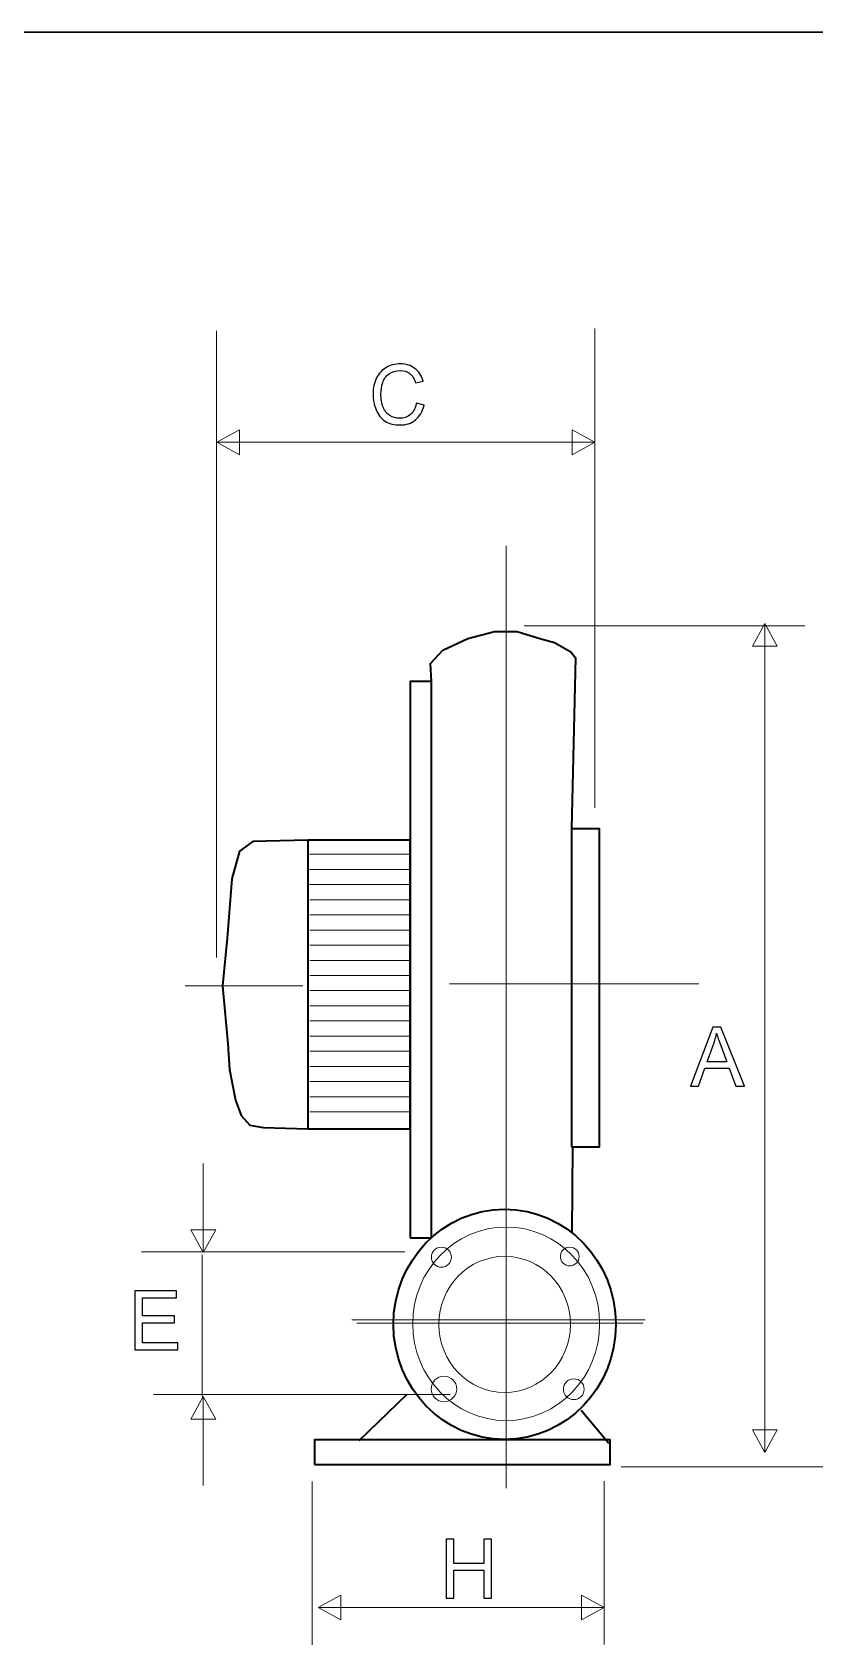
# Model space of a CAD drawing. Header units: inches. Extents: x 3020 to 5920, y 3172 to 5272.
# Drawn here: x 3505 to 3799, y 4665 to 5272 of the extents above; entities that cross this region are included whole.
import ezdxf
from ezdxf.lldxf.tags import DXFTag

# ---------------------------------------------------------------- set-up
doc = ezdxf.new("R2010")
doc.units = ezdxf.units.IN
doc.header["$MEASUREMENT"] = 0
doc.layers.add('Frame', color=7, linetype='Continuous')
doc.layers.add('Layer 1', color=7, linetype='Continuous')
tags = doc.linetypes.add('New Line10', pattern=[0.8, 0.5, -0.3]).pattern_tags.tags
tags[6:7] = [DXFTag(74, 4), DXFTag(75, 0), DXFTag(340, '0'), DXFTag(46, 1.0), DXFTag(50, 0.0), DXFTag(44, 0.0), DXFTag(45, 0.0)]
tags[4:5] = [DXFTag(74, 4), DXFTag(75, 0), DXFTag(340, '0'), DXFTag(46, 1.0), DXFTag(50, 0.0), DXFTag(44, 0.0), DXFTag(45, 0.0)]
tags = doc.linetypes.add('New Line11', pattern=[0.8, 0.5, -0.3]).pattern_tags.tags
tags[6:7] = [DXFTag(74, 4), DXFTag(75, 0), DXFTag(340, '0'), DXFTag(46, 1.0), DXFTag(50, 0.0), DXFTag(44, 0.0), DXFTag(45, 0.0)]
tags[4:5] = [DXFTag(74, 4), DXFTag(75, 0), DXFTag(340, '0'), DXFTag(46, 1.0), DXFTag(50, 0.0), DXFTag(44, 0.0), DXFTag(45, 0.0)]
tags = doc.linetypes.add('New Line12', pattern=[0.8, 0.5, -0.3]).pattern_tags.tags
tags[6:7] = [DXFTag(74, 4), DXFTag(75, 0), DXFTag(340, '0'), DXFTag(46, 1.0), DXFTag(50, 0.0), DXFTag(44, 0.0), DXFTag(45, 0.0)]
tags[4:5] = [DXFTag(74, 4), DXFTag(75, 0), DXFTag(340, '0'), DXFTag(46, 1.0), DXFTag(50, 0.0), DXFTag(44, 0.0), DXFTag(45, 0.0)]
tags = doc.linetypes.add('New Line14', pattern=[0.8, 0.5, -0.3]).pattern_tags.tags
tags[6:7] = [DXFTag(74, 4), DXFTag(75, 0), DXFTag(340, '0'), DXFTag(46, 1.0), DXFTag(50, 0.0), DXFTag(44, 0.0), DXFTag(45, 0.0)]
tags[4:5] = [DXFTag(74, 4), DXFTag(75, 0), DXFTag(340, '0'), DXFTag(46, 1.0), DXFTag(50, 0.0), DXFTag(44, 0.0), DXFTag(45, 0.0)]
tags = doc.linetypes.add('New Line8', pattern=[0.8, 0.5, -0.3]).pattern_tags.tags
tags[6:7] = [DXFTag(74, 4), DXFTag(75, 0), DXFTag(340, '0'), DXFTag(46, 1.0), DXFTag(50, 0.0), DXFTag(44, 0.0), DXFTag(45, 0.0)]
tags[4:5] = [DXFTag(74, 4), DXFTag(75, 0), DXFTag(340, '0'), DXFTag(46, 1.0), DXFTag(50, 0.0), DXFTag(44, 0.0), DXFTag(45, 0.0)]

msp = doc.modelspace()

# ---------------------------------------------------------------- linework, layer by layer
at = {"layer": 'Frame', "linetype": 'Continuous', "lineweight": 30}
msp.add_line((3019.85, 5271.55), (5919.85, 5271.55), dxfattribs=at)
at = {"layer": 'Layer 1', "color": 250, "lineweight": 35}
for points in [[(3646.96, 4818.2), (3654.87, 4818.2), (3654.87, 5027.45), (3646.96, 5027.45), (3646.96, 4818.2)], [(3707.63, 4852.48), (3718.18, 4852.48), (3718.18, 4972.06), (3707.63, 4972.06), (3707.63, 4852.48)], [(3608.35, 4859.27), (3646.96, 4859.27), (3646.96, 4967.76), (3608.35, 4967.76), (3608.35, 4859.27)], [(3610.84, 4733.04), (3722.16, 4733.04), (3722.16, 4742.28), (3610.84, 4742.28), (3610.84, 4733.04)]]:
    msp.add_lwpolyline(points, close=True, dxfattribs=at)
msp.add_ellipse((3682.44, 4785.68), major_axis=(0, 43.28), ratio=0.966805, dxfattribs=at)
at = {"layer": 'Layer 1', "color": 250, "linetype": 'New Line8', "lineweight": 18}
msp.add_ellipse((3683.03, 4785.91), major_axis=(0, 36.38), ratio=0.966772, dxfattribs=at)
at = {"layer": 'Layer 1', "color": 250, "lineweight": 18}
for centre, major_axis, ratio in [((3658.65, 4810.95), (0, 3.77), 1), ((3706.95, 4811.2), (0, 3.52), 1), ((3682.44, 4785.68), (0, 25.6), 0.966806), ((3659.61, 4761.4), (0, 4.8), 1), ((3708.47, 4761.3), (0, 3.91), 1)]:
    msp.add_ellipse(centre, major_axis=major_axis, ratio=ratio, dxfattribs=at)
for points in [[(3716.42, 5160.2), (3716.42, 5160.2), (3716.42, 4979.97), (3716.42, 4979.97)], [(3573.99, 5159.33), (3573.99, 5159.33), (3573.99, 4923.59), (3573.99, 4923.59)], [(3574.19, 5117.39), (3574.19, 5117.39), (3716.42, 5117.39), (3716.42, 5117.39)], [(3795.41, 5048.32), (3795.41, 5048.32), (3689.85, 5048.32), (3689.85, 5048.32)], [(3780.35, 5049.25), (3780.35, 5049.25), (3780.35, 4737.47), (3780.35, 4737.47)], [(3609.05, 4962.46), (3609.05, 4962.46), (3646.96, 4962.46), (3646.96, 4962.46)], [(3609.06, 4956.76), (3609.06, 4956.76), (3646.97, 4956.76), (3646.97, 4956.76)], [(3609.07, 4951.06), (3609.07, 4951.06), (3646.98, 4951.06), (3646.98, 4951.06)], [(3609.08, 4945.36), (3609.08, 4945.36), (3646.98, 4945.36), (3646.98, 4945.36)], [(3609.08, 4939.66), (3609.08, 4939.66), (3646.99, 4939.66), (3646.99, 4939.66)], [(3609.09, 4933.96), (3609.09, 4933.96), (3647, 4933.96), (3647, 4933.96)], [(3609.1, 4928.27), (3609.1, 4928.27), (3647, 4928.27), (3647, 4928.27)], [(3609.11, 4922.57), (3609.11, 4922.57), (3647.01, 4922.57), (3647.01, 4922.57)], [(3562.26, 4912.92), (3562.26, 4912.92), (3606.53, 4912.92), (3606.53, 4912.92)], [(3609.11, 4916.87), (3609.11, 4916.87), (3647.02, 4916.87), (3647.02, 4916.87)], [(3609.12, 4911.17), (3609.12, 4911.17), (3647.03, 4911.17), (3647.03, 4911.17)], [(3609.13, 4905.47), (3609.13, 4905.47), (3647.03, 4905.47), (3647.03, 4905.47)], [(3609.13, 4899.77), (3609.13, 4899.77), (3647.04, 4899.77), (3647.04, 4899.77)], [(3609.14, 4894.07), (3609.14, 4894.07), (3647.05, 4894.07), (3647.05, 4894.07)], [(3609.15, 4888.37), (3609.15, 4888.37), (3647.05, 4888.37), (3647.05, 4888.37)], [(3609.16, 4882.67), (3609.16, 4882.67), (3647.06, 4882.67), (3647.06, 4882.67)], [(3609.16, 4876.97), (3609.16, 4876.97), (3647.07, 4876.97), (3647.07, 4876.97)], [(3609.17, 4871.27), (3609.17, 4871.27), (3647.08, 4871.27), (3647.08, 4871.27)], [(3609.18, 4865.57), (3609.18, 4865.57), (3647.08, 4865.57), (3647.08, 4865.57)], [(3569.04, 4846.12), (3569.04, 4846.12), (3569.04, 4812.68), (3569.04, 4812.68)], [(3644.91, 4812.92), (3644.91, 4812.92), (3545.85, 4812.92), (3545.85, 4812.92)], [(3568.6, 4758.56), (3568.6, 4758.56), (3568.6, 4811.8), (3568.6, 4811.8)], [(3661.91, 4759.29), (3661.91, 4759.29), (3550.25, 4759.29), (3550.25, 4759.29)], [(3569.04, 4725.12), (3569.04, 4725.12), (3569.04, 4758.56), (3569.04, 4758.56)], [(3808.69, 4732.16), (3808.69, 4732.16), (3726.3, 4732.16), (3726.3, 4732.16)], [(3610.03, 4726.65), (3610.03, 4726.65), (3610.03, 4665.22), (3610.03, 4665.22)], [(3719.93, 4726.7), (3719.93, 4726.7), (3719.93, 4665.27), (3719.93, 4665.27)], [(3612.25, 4679.24), (3612.25, 4679.24), (3719.93, 4679.24), (3719.93, 4679.24)]]:
    msp.add_open_spline(points, degree=3, dxfattribs=at)
at = {"layer": 'Layer 1', "color": 250}
for points, knots in [([(3649.25, 5132.04), (3649.25, 5132.04), (3652.12, 5131.3), (3652.12, 5131.3), (3652.12, 5131.3), (3651.52, 5128.88), (3650.44, 5127.04), (3648.88, 5125.77), (3648.88, 5125.77), (3647.31, 5124.5), (3645.4, 5123.87), (3643.14, 5123.87), (3643.14, 5123.87), (3640.8, 5123.87), (3638.91, 5124.36), (3637.44, 5125.33), (3637.44, 5125.33), (3635.98, 5126.31), (3634.86, 5127.72), (3634.1, 5129.57), (3634.1, 5129.57), (3633.34, 5131.42), (3632.95, 5133.41), (3632.95, 5135.53), (3632.95, 5135.53), (3632.95, 5137.84), (3633.38, 5139.86), (3634.25, 5141.58), (3634.25, 5141.58), (3635.11, 5143.3), (3636.34, 5144.61), (3637.93, 5145.51), (3637.93, 5145.51), (3639.52, 5146.4), (3641.27, 5146.85), (3643.19, 5146.85), (3643.19, 5146.85), (3645.36, 5146.85), (3647.18, 5146.28), (3648.66, 5145.15), (3648.66, 5145.15), (3650.14, 5144.02), (3651.17, 5142.43), (3651.75, 5140.38), (3651.75, 5140.38), (3651.75, 5140.38), (3648.93, 5139.69), (3648.93, 5139.69), (3648.93, 5139.69), (3648.42, 5141.31), (3647.69, 5142.49), (3646.74, 5143.23), (3646.74, 5143.23), (3645.78, 5143.97), (3644.58, 5144.33), (3643.13, 5144.33), (3643.13, 5144.33), (3641.46, 5144.33), (3640.07, 5143.93), (3638.95, 5143.11), (3638.95, 5143.11), (3637.83, 5142.28), (3637.04, 5141.19), (3636.59, 5139.81), (3636.59, 5139.81), (3636.14, 5138.43), (3635.91, 5137.01), (3635.91, 5135.54), (3635.91, 5135.54), (3635.91, 5133.65), (3636.18, 5132), (3636.71, 5130.59), (3636.71, 5130.59), (3637.26, 5129.18), (3638.09, 5128.13), (3639.22, 5127.43), (3639.22, 5127.43), (3640.36, 5126.73), (3641.59, 5126.38), (3642.91, 5126.38), (3642.91, 5126.38), (3644.51, 5126.38), (3645.87, 5126.86), (3646.99, 5127.81), (3646.99, 5127.81), (3648.1, 5128.76), (3648.86, 5130.17), (3649.25, 5132.04)], [0, 0, 0, 0, 0.045455, 0.045455, 0.045455, 0.045455, 0.090909, 0.090909, 0.090909, 0.090909, 0.136364, 0.136364, 0.136364, 0.136364, 0.181818, 0.181818, 0.181818, 0.181818, 0.227273, 0.227273, 0.227273, 0.227273, 0.272727, 0.272727, 0.272727, 0.272727, 0.318182, 0.318182, 0.318182, 0.318182, 0.363636, 0.363636, 0.363636, 0.363636, 0.409091, 0.409091, 0.409091, 0.409091, 0.454545, 0.454545, 0.454545, 0.454545, 0.5, 0.5, 0.5, 0.5, 0.545455, 0.545455, 0.545455, 0.545455, 0.590909, 0.590909, 0.590909, 0.590909, 0.636364, 0.636364, 0.636364, 0.636364, 0.681818, 0.681818, 0.681818, 0.681818, 0.727273, 0.727273, 0.727273, 0.727273, 0.772727, 0.772727, 0.772727, 0.772727, 0.818182, 0.818182, 0.818182, 0.818182, 0.863636, 0.863636, 0.863636, 0.863636, 0.909091, 0.909091, 0.909091, 0.909091, 0.954545, 0.954545, 0.954545, 0.954545, 1, 1, 1, 1]), ([(3752.41, 4875.25), (3752.41, 4875.25), (3760.74, 4897.48), (3760.74, 4897.48), (3760.74, 4897.48), (3760.74, 4897.48), (3763.83, 4897.48), (3763.83, 4897.48), (3763.83, 4897.48), (3763.83, 4897.48), (3772.71, 4875.25), (3772.71, 4875.25), (3772.71, 4875.25), (3772.71, 4875.25), (3769.44, 4875.25), (3769.44, 4875.25), (3769.44, 4875.25), (3769.44, 4875.25), (3766.91, 4881.98), (3766.91, 4881.98), (3766.91, 4881.98), (3766.91, 4881.98), (3757.84, 4881.98), (3757.84, 4881.98), (3757.84, 4881.98), (3757.84, 4881.98), (3755.46, 4875.25), (3755.46, 4875.25), (3755.46, 4875.25), (3755.46, 4875.25), (3752.41, 4875.25), (3752.41, 4875.25)], [0, 0, 0, 0, 0.125, 0.125, 0.125, 0.125, 0.25, 0.25, 0.25, 0.25, 0.375, 0.375, 0.375, 0.375, 0.5, 0.5, 0.5, 0.5, 0.625, 0.625, 0.625, 0.625, 0.75, 0.75, 0.75, 0.75, 0.875, 0.875, 0.875, 0.875, 1, 1, 1, 1]), ([(3758.67, 4884.38), (3758.67, 4884.38), (3766.03, 4884.38), (3766.03, 4884.38), (3766.03, 4884.38), (3766.03, 4884.38), (3763.76, 4890.53), (3763.76, 4890.53), (3763.76, 4890.53), (3763.07, 4892.4), (3762.56, 4893.94), (3762.22, 4895.14), (3762.22, 4895.14), (3761.95, 4893.72), (3761.56, 4892.3), (3761.05, 4890.9), (3761.05, 4890.9), (3761.05, 4890.9), (3758.67, 4884.38), (3758.67, 4884.38)], [0, 0, 0, 0, 0.2, 0.2, 0.2, 0.2, 0.4, 0.4, 0.4, 0.4, 0.6, 0.6, 0.6, 0.6, 0.8, 0.8, 0.8, 0.8, 1, 1, 1, 1]), ([(3543.31, 4776.1), (3543.31, 4776.1), (3543.31, 4798.32), (3543.31, 4798.32), (3543.31, 4798.32), (3543.31, 4798.32), (3558.98, 4798.32), (3558.98, 4798.32), (3558.98, 4798.32), (3558.98, 4798.32), (3558.98, 4795.7), (3558.98, 4795.7), (3558.98, 4795.7), (3558.98, 4795.7), (3546.17, 4795.7), (3546.17, 4795.7), (3546.17, 4795.7), (3546.17, 4795.7), (3546.17, 4788.9), (3546.17, 4788.9), (3546.17, 4788.9), (3546.17, 4788.9), (3558.17, 4788.9), (3558.17, 4788.9), (3558.17, 4788.9), (3558.17, 4788.9), (3558.17, 4786.29), (3558.17, 4786.29), (3558.17, 4786.29), (3558.17, 4786.29), (3546.17, 4786.29), (3546.17, 4786.29), (3546.17, 4786.29), (3546.17, 4786.29), (3546.17, 4778.72), (3546.17, 4778.72), (3546.17, 4778.72), (3546.17, 4778.72), (3559.48, 4778.72), (3559.48, 4778.72), (3559.48, 4778.72), (3559.48, 4778.72), (3559.48, 4776.1), (3559.48, 4776.1), (3559.48, 4776.1), (3559.48, 4776.1), (3543.31, 4776.1), (3543.31, 4776.1)], [0, 0, 0, 0, 0.083333, 0.083333, 0.083333, 0.083333, 0.166667, 0.166667, 0.166667, 0.166667, 0.25, 0.25, 0.25, 0.25, 0.333333, 0.333333, 0.333333, 0.333333, 0.416667, 0.416667, 0.416667, 0.416667, 0.5, 0.5, 0.5, 0.5, 0.583333, 0.583333, 0.583333, 0.583333, 0.666667, 0.666667, 0.666667, 0.666667, 0.75, 0.75, 0.75, 0.75, 0.833333, 0.833333, 0.833333, 0.833333, 0.916667, 0.916667, 0.916667, 0.916667, 1, 1, 1, 1]), ([(3660.5, 4682.73), (3660.5, 4682.73), (3660.5, 4704.95), (3660.5, 4704.95), (3660.5, 4704.95), (3660.5, 4704.95), (3663.37, 4704.95), (3663.37, 4704.95), (3663.37, 4704.95), (3663.37, 4704.95), (3663.37, 4695.82), (3663.37, 4695.82), (3663.37, 4695.82), (3663.37, 4695.82), (3674.64, 4695.82), (3674.64, 4695.82), (3674.64, 4695.82), (3674.64, 4695.82), (3674.64, 4704.95), (3674.64, 4704.95), (3674.64, 4704.95), (3674.64, 4704.95), (3677.51, 4704.95), (3677.51, 4704.95), (3677.51, 4704.95), (3677.51, 4704.95), (3677.51, 4682.73), (3677.51, 4682.73), (3677.51, 4682.73), (3677.51, 4682.73), (3674.64, 4682.73), (3674.64, 4682.73), (3674.64, 4682.73), (3674.64, 4682.73), (3674.64, 4693.2), (3674.64, 4693.2), (3674.64, 4693.2), (3674.64, 4693.2), (3663.37, 4693.2), (3663.37, 4693.2), (3663.37, 4693.2), (3663.37, 4693.2), (3663.37, 4682.73), (3663.37, 4682.73), (3663.37, 4682.73), (3663.37, 4682.73), (3660.5, 4682.73), (3660.5, 4682.73)], [0, 0, 0, 0, 0.083333, 0.083333, 0.083333, 0.083333, 0.166667, 0.166667, 0.166667, 0.166667, 0.25, 0.25, 0.25, 0.25, 0.333333, 0.333333, 0.333333, 0.333333, 0.416667, 0.416667, 0.416667, 0.416667, 0.5, 0.5, 0.5, 0.5, 0.583333, 0.583333, 0.583333, 0.583333, 0.666667, 0.666667, 0.666667, 0.666667, 0.75, 0.75, 0.75, 0.75, 0.833333, 0.833333, 0.833333, 0.833333, 0.916667, 0.916667, 0.916667, 0.916667, 1, 1, 1, 1])]:
    msp.add_open_spline(points, degree=3, knots=knots, dxfattribs=at)
at = {"layer": 'Layer 1', "color": 250, "lineweight": 9}
for points, knots in [([(3649.25, 5132.04), (3649.25, 5132.04), (3652.12, 5131.3), (3652.12, 5131.3), (3652.12, 5131.3), (3651.52, 5128.88), (3650.44, 5127.04), (3648.88, 5125.77), (3648.88, 5125.77), (3647.31, 5124.5), (3645.4, 5123.87), (3643.14, 5123.87), (3643.14, 5123.87), (3640.8, 5123.87), (3638.91, 5124.36), (3637.44, 5125.33), (3637.44, 5125.33), (3635.98, 5126.31), (3634.86, 5127.72), (3634.1, 5129.57), (3634.1, 5129.57), (3633.34, 5131.42), (3632.95, 5133.41), (3632.95, 5135.53), (3632.95, 5135.53), (3632.95, 5137.84), (3633.38, 5139.86), (3634.25, 5141.58), (3634.25, 5141.58), (3635.11, 5143.3), (3636.34, 5144.61), (3637.93, 5145.51), (3637.93, 5145.51), (3639.52, 5146.4), (3641.27, 5146.85), (3643.19, 5146.85), (3643.19, 5146.85), (3645.36, 5146.85), (3647.18, 5146.28), (3648.66, 5145.15), (3648.66, 5145.15), (3650.14, 5144.02), (3651.17, 5142.43), (3651.75, 5140.38), (3651.75, 5140.38), (3651.75, 5140.38), (3648.93, 5139.69), (3648.93, 5139.69), (3648.93, 5139.69), (3648.42, 5141.31), (3647.69, 5142.49), (3646.74, 5143.23), (3646.74, 5143.23), (3645.78, 5143.97), (3644.58, 5144.33), (3643.13, 5144.33), (3643.13, 5144.33), (3641.46, 5144.33), (3640.07, 5143.93), (3638.95, 5143.11), (3638.95, 5143.11), (3637.83, 5142.28), (3637.04, 5141.19), (3636.59, 5139.81), (3636.59, 5139.81), (3636.14, 5138.43), (3635.91, 5137.01), (3635.91, 5135.54), (3635.91, 5135.54), (3635.91, 5133.65), (3636.18, 5132), (3636.71, 5130.59), (3636.71, 5130.59), (3637.26, 5129.18), (3638.09, 5128.13), (3639.22, 5127.43), (3639.22, 5127.43), (3640.36, 5126.73), (3641.59, 5126.38), (3642.91, 5126.38), (3642.91, 5126.38), (3644.51, 5126.38), (3645.87, 5126.86), (3646.99, 5127.81), (3646.99, 5127.81), (3648.1, 5128.76), (3648.86, 5130.17), (3649.25, 5132.04)], [0, 0, 0, 0, 0.045455, 0.045455, 0.045455, 0.045455, 0.090909, 0.090909, 0.090909, 0.090909, 0.136364, 0.136364, 0.136364, 0.136364, 0.181818, 0.181818, 0.181818, 0.181818, 0.227273, 0.227273, 0.227273, 0.227273, 0.272727, 0.272727, 0.272727, 0.272727, 0.318182, 0.318182, 0.318182, 0.318182, 0.363636, 0.363636, 0.363636, 0.363636, 0.409091, 0.409091, 0.409091, 0.409091, 0.454545, 0.454545, 0.454545, 0.454545, 0.5, 0.5, 0.5, 0.5, 0.545455, 0.545455, 0.545455, 0.545455, 0.590909, 0.590909, 0.590909, 0.590909, 0.636364, 0.636364, 0.636364, 0.636364, 0.681818, 0.681818, 0.681818, 0.681818, 0.727273, 0.727273, 0.727273, 0.727273, 0.772727, 0.772727, 0.772727, 0.772727, 0.818182, 0.818182, 0.818182, 0.818182, 0.863636, 0.863636, 0.863636, 0.863636, 0.909091, 0.909091, 0.909091, 0.909091, 0.954545, 0.954545, 0.954545, 0.954545, 1, 1, 1, 1]), ([(3752.41, 4875.25), (3752.41, 4875.25), (3760.74, 4897.48), (3760.74, 4897.48), (3760.74, 4897.48), (3760.74, 4897.48), (3763.83, 4897.48), (3763.83, 4897.48), (3763.83, 4897.48), (3763.83, 4897.48), (3772.71, 4875.25), (3772.71, 4875.25), (3772.71, 4875.25), (3772.71, 4875.25), (3769.44, 4875.25), (3769.44, 4875.25), (3769.44, 4875.25), (3769.44, 4875.25), (3766.91, 4881.98), (3766.91, 4881.98), (3766.91, 4881.98), (3766.91, 4881.98), (3757.84, 4881.98), (3757.84, 4881.98), (3757.84, 4881.98), (3757.84, 4881.98), (3755.46, 4875.25), (3755.46, 4875.25), (3755.46, 4875.25), (3755.46, 4875.25), (3752.41, 4875.25), (3752.41, 4875.25)], [0, 0, 0, 0, 0.125, 0.125, 0.125, 0.125, 0.25, 0.25, 0.25, 0.25, 0.375, 0.375, 0.375, 0.375, 0.5, 0.5, 0.5, 0.5, 0.625, 0.625, 0.625, 0.625, 0.75, 0.75, 0.75, 0.75, 0.875, 0.875, 0.875, 0.875, 1, 1, 1, 1]), ([(3758.67, 4884.38), (3758.67, 4884.38), (3766.03, 4884.38), (3766.03, 4884.38), (3766.03, 4884.38), (3766.03, 4884.38), (3763.76, 4890.53), (3763.76, 4890.53), (3763.76, 4890.53), (3763.07, 4892.4), (3762.56, 4893.94), (3762.22, 4895.14), (3762.22, 4895.14), (3761.95, 4893.72), (3761.56, 4892.3), (3761.05, 4890.9), (3761.05, 4890.9), (3761.05, 4890.9), (3758.67, 4884.38), (3758.67, 4884.38)], [0, 0, 0, 0, 0.2, 0.2, 0.2, 0.2, 0.4, 0.4, 0.4, 0.4, 0.6, 0.6, 0.6, 0.6, 0.8, 0.8, 0.8, 0.8, 1, 1, 1, 1]), ([(3543.31, 4776.1), (3543.31, 4776.1), (3543.31, 4798.32), (3543.31, 4798.32), (3543.31, 4798.32), (3543.31, 4798.32), (3558.98, 4798.32), (3558.98, 4798.32), (3558.98, 4798.32), (3558.98, 4798.32), (3558.98, 4795.7), (3558.98, 4795.7), (3558.98, 4795.7), (3558.98, 4795.7), (3546.17, 4795.7), (3546.17, 4795.7), (3546.17, 4795.7), (3546.17, 4795.7), (3546.17, 4788.9), (3546.17, 4788.9), (3546.17, 4788.9), (3546.17, 4788.9), (3558.17, 4788.9), (3558.17, 4788.9), (3558.17, 4788.9), (3558.17, 4788.9), (3558.17, 4786.29), (3558.17, 4786.29), (3558.17, 4786.29), (3558.17, 4786.29), (3546.17, 4786.29), (3546.17, 4786.29), (3546.17, 4786.29), (3546.17, 4786.29), (3546.17, 4778.72), (3546.17, 4778.72), (3546.17, 4778.72), (3546.17, 4778.72), (3559.48, 4778.72), (3559.48, 4778.72), (3559.48, 4778.72), (3559.48, 4778.72), (3559.48, 4776.1), (3559.48, 4776.1), (3559.48, 4776.1), (3559.48, 4776.1), (3543.31, 4776.1), (3543.31, 4776.1)], [0, 0, 0, 0, 0.083333, 0.083333, 0.083333, 0.083333, 0.166667, 0.166667, 0.166667, 0.166667, 0.25, 0.25, 0.25, 0.25, 0.333333, 0.333333, 0.333333, 0.333333, 0.416667, 0.416667, 0.416667, 0.416667, 0.5, 0.5, 0.5, 0.5, 0.583333, 0.583333, 0.583333, 0.583333, 0.666667, 0.666667, 0.666667, 0.666667, 0.75, 0.75, 0.75, 0.75, 0.833333, 0.833333, 0.833333, 0.833333, 0.916667, 0.916667, 0.916667, 0.916667, 1, 1, 1, 1]), ([(3660.5, 4682.73), (3660.5, 4682.73), (3660.5, 4704.95), (3660.5, 4704.95), (3660.5, 4704.95), (3660.5, 4704.95), (3663.37, 4704.95), (3663.37, 4704.95), (3663.37, 4704.95), (3663.37, 4704.95), (3663.37, 4695.82), (3663.37, 4695.82), (3663.37, 4695.82), (3663.37, 4695.82), (3674.64, 4695.82), (3674.64, 4695.82), (3674.64, 4695.82), (3674.64, 4695.82), (3674.64, 4704.95), (3674.64, 4704.95), (3674.64, 4704.95), (3674.64, 4704.95), (3677.51, 4704.95), (3677.51, 4704.95), (3677.51, 4704.95), (3677.51, 4704.95), (3677.51, 4682.73), (3677.51, 4682.73), (3677.51, 4682.73), (3677.51, 4682.73), (3674.64, 4682.73), (3674.64, 4682.73), (3674.64, 4682.73), (3674.64, 4682.73), (3674.64, 4693.2), (3674.64, 4693.2), (3674.64, 4693.2), (3674.64, 4693.2), (3663.37, 4693.2), (3663.37, 4693.2), (3663.37, 4693.2), (3663.37, 4693.2), (3663.37, 4682.73), (3663.37, 4682.73), (3663.37, 4682.73), (3663.37, 4682.73), (3660.5, 4682.73), (3660.5, 4682.73)], [0, 0, 0, 0, 0.083333, 0.083333, 0.083333, 0.083333, 0.166667, 0.166667, 0.166667, 0.166667, 0.25, 0.25, 0.25, 0.25, 0.333333, 0.333333, 0.333333, 0.333333, 0.416667, 0.416667, 0.416667, 0.416667, 0.5, 0.5, 0.5, 0.5, 0.583333, 0.583333, 0.583333, 0.583333, 0.666667, 0.666667, 0.666667, 0.666667, 0.75, 0.75, 0.75, 0.75, 0.833333, 0.833333, 0.833333, 0.833333, 0.916667, 0.916667, 0.916667, 0.916667, 1, 1, 1, 1])]:
    msp.add_open_spline(points, degree=3, knots=knots, dxfattribs=at)
at = {"layer": 'Layer 1', "color": 250, "lineweight": 18}
for points in [[(3582.7, 5122.08), (3582.7, 5122.08), (3574.19, 5117.39), (3574.19, 5117.39), (3574.19, 5117.39), (3574.19, 5117.39), (3582.7, 5112.71), (3582.7, 5112.71), (3582.7, 5112.71), (3582.7, 5112.71), (3582.7, 5122.08), (3582.7, 5122.08)], [(3707.9, 5122.08), (3707.9, 5122.08), (3716.42, 5117.39), (3716.42, 5117.39), (3716.42, 5117.39), (3716.42, 5117.39), (3707.9, 5112.71), (3707.9, 5112.71), (3707.9, 5112.71), (3707.9, 5112.71), (3707.9, 5122.08), (3707.9, 5122.08)], [(3785.04, 5040.73), (3785.04, 5040.73), (3780.35, 5049.25), (3780.35, 5049.25), (3780.35, 5049.25), (3780.35, 5049.25), (3775.67, 5040.73), (3775.67, 5040.73), (3775.67, 5040.73), (3775.67, 5040.73), (3785.04, 5040.73), (3785.04, 5040.73)], [(3573.73, 4821.2), (3573.73, 4821.2), (3569.04, 4812.68), (3569.04, 4812.68), (3569.04, 4812.68), (3569.04, 4812.68), (3564.35, 4821.2), (3564.35, 4821.2), (3564.35, 4821.2), (3564.35, 4821.2), (3573.73, 4821.2), (3573.73, 4821.2)], [(3564.35, 4750.05), (3564.35, 4750.05), (3569.04, 4758.56), (3569.04, 4758.56), (3569.04, 4758.56), (3569.04, 4758.56), (3573.73, 4750.05), (3573.73, 4750.05), (3573.73, 4750.05), (3573.73, 4750.05), (3564.35, 4750.05), (3564.35, 4750.05)], [(3785.04, 4745.99), (3785.04, 4745.99), (3780.35, 4737.47), (3780.35, 4737.47), (3780.35, 4737.47), (3780.35, 4737.47), (3775.67, 4745.99), (3775.67, 4745.99), (3775.67, 4745.99), (3775.67, 4745.99), (3785.04, 4745.99), (3785.04, 4745.99)], [(3620.76, 4683.92), (3620.76, 4683.92), (3612.25, 4679.24), (3612.25, 4679.24), (3612.25, 4679.24), (3612.25, 4679.24), (3620.76, 4674.55), (3620.76, 4674.55), (3620.76, 4674.55), (3620.76, 4674.55), (3620.76, 4683.92), (3620.76, 4683.92)], [(3711.42, 4683.92), (3711.42, 4683.92), (3719.93, 4679.24), (3719.93, 4679.24), (3719.93, 4679.24), (3719.93, 4679.24), (3711.42, 4674.55), (3711.42, 4674.55), (3711.42, 4674.55), (3711.42, 4674.55), (3711.42, 4683.92), (3711.42, 4683.92)]]:
    msp.add_open_spline(points, degree=3, knots=[0, 0, 0, 0, 0.333333, 0.333333, 0.333333, 0.333333, 0.666667, 0.666667, 0.666667, 0.666667, 1, 1, 1, 1], dxfattribs=at)
at = {"layer": 'Layer 1', "color": 250, "linetype": 'New Line14', "lineweight": 18}
msp.add_open_spline([(3683.01, 5078.44), (3683.01, 5078.44), (3683.01, 4724.09), (3683.01, 4724.09)], degree=3, dxfattribs=at)
at = {"layer": 'Layer 1', "color": 250, "lineweight": 35}
for points, knots in [([(3654.87, 5027.45), (3654.87, 5027.45), (3654.54, 5034.14), (3654.54, 5034.14), (3654.54, 5034.14), (3654.54, 5034.14), (3659.14, 5039.18), (3659.14, 5039.18), (3659.14, 5039.18), (3659.14, 5039.18), (3668.57, 5043.56), (3668.57, 5043.56), (3668.57, 5043.56), (3668.57, 5043.56), (3678.65, 5046.2), (3678.65, 5046.2), (3678.65, 5046.2), (3678.65, 5046.2), (3687.2, 5046.2), (3687.2, 5046.2), (3687.2, 5046.2), (3687.2, 5046.2), (3695.75, 5043.56), (3695.75, 5043.56), (3695.75, 5043.56), (3695.75, 5043.56), (3701.23, 5042.03), (3701.23, 5042.03), (3701.23, 5042.03), (3701.23, 5042.03), (3707.37, 5038.52), (3707.37, 5038.52), (3707.37, 5038.52), (3707.37, 5038.52), (3709.12, 5036.33), (3709.12, 5036.33), (3709.12, 5036.33), (3709.12, 5036.33), (3707.63, 4972.06), (3707.63, 4972.06)], [0, 0, 0, 0, 0.1, 0.1, 0.1, 0.1, 0.2, 0.2, 0.2, 0.2, 0.3, 0.3, 0.3, 0.3, 0.4, 0.4, 0.4, 0.4, 0.5, 0.5, 0.5, 0.5, 0.6, 0.6, 0.6, 0.6, 0.7, 0.7, 0.7, 0.7, 0.8, 0.8, 0.8, 0.8, 0.9, 0.9, 0.9, 0.9, 1, 1, 1, 1]), ([(3608.35, 4967.76), (3608.35, 4967.76), (3587.68, 4967.28), (3587.68, 4967.28), (3587.68, 4967.28), (3587.68, 4967.28), (3582.64, 4963.56), (3582.64, 4963.56), (3582.64, 4963.56), (3582.64, 4963.56), (3579.79, 4953.25), (3579.79, 4953.25), (3579.79, 4953.25), (3579.79, 4953.25), (3578.04, 4930.9), (3578.04, 4930.9), (3578.04, 4930.9), (3578.04, 4930.9), (3576.28, 4912.92), (3576.28, 4912.92), (3576.28, 4912.92), (3576.28, 4912.92), (3578.26, 4891.22), (3578.26, 4891.22), (3578.26, 4891.22), (3578.26, 4891.22), (3578.91, 4881.58), (3578.91, 4881.58), (3578.91, 4881.58), (3578.91, 4881.58), (3581.11, 4869.96), (3581.11, 4869.96), (3581.11, 4869.96), (3581.11, 4869.96), (3583.3, 4864.26), (3583.3, 4864.26), (3583.3, 4864.26), (3583.3, 4864.26), (3586.59, 4860.53), (3586.59, 4860.53), (3586.59, 4860.53), (3586.59, 4860.53), (3591.63, 4859.66), (3591.63, 4859.66), (3591.63, 4859.66), (3591.63, 4859.66), (3608.35, 4859.27), (3608.35, 4859.27)], [0, 0, 0, 0, 0.083333, 0.083333, 0.083333, 0.083333, 0.166667, 0.166667, 0.166667, 0.166667, 0.25, 0.25, 0.25, 0.25, 0.333333, 0.333333, 0.333333, 0.333333, 0.416667, 0.416667, 0.416667, 0.416667, 0.5, 0.5, 0.5, 0.5, 0.583333, 0.583333, 0.583333, 0.583333, 0.666667, 0.666667, 0.666667, 0.666667, 0.75, 0.75, 0.75, 0.75, 0.833333, 0.833333, 0.833333, 0.833333, 0.916667, 0.916667, 0.916667, 0.916667, 1, 1, 1, 1])]:
    msp.add_open_spline(points, degree=3, knots=knots, dxfattribs=at)
at = {"layer": 'Layer 1', "color": 250, "linetype": 'New Line10', "lineweight": 18}
msp.add_open_spline([(3755.56, 4913.7), (3755.56, 4913.7), (3661.71, 4913.7), (3661.71, 4913.7)], degree=3, dxfattribs=at)
at = {"layer": 'Layer 1', "color": 250, "lineweight": 35}
for points in [[(3708.03, 4852.53), (3708.03, 4852.53), (3707.68, 4820.2), (3707.68, 4820.2)], [(3645.6, 4759.29), (3645.6, 4759.29), (3627.56, 4741.84), (3627.56, 4741.84)], [(3711.24, 4753.44), (3711.24, 4753.44), (3721.72, 4740.96), (3721.72, 4740.96)]]:
    msp.add_open_spline(points, degree=3, dxfattribs=at)
at = {"layer": 'Layer 1', "color": 250, "linetype": 'New Line12', "lineweight": 18}
msp.add_open_spline([(3735.39, 4787.42), (3735.39, 4787.42), (3624.98, 4787.42), (3624.98, 4787.42)], degree=3, dxfattribs=at)
at = {"layer": 'Layer 1', "color": 250, "linetype": 'New Line11', "lineweight": 18}
msp.add_open_spline([(3734.63, 4786.14), (3734.63, 4786.14), (3626.87, 4786.14), (3626.87, 4786.14)], degree=3, dxfattribs=at)

doc.saveas('drawing.dxf')
